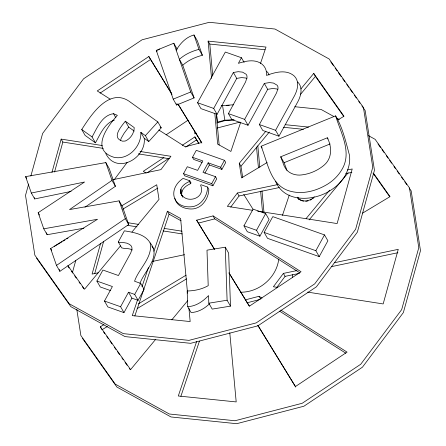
<?xml version="1.0" encoding="UTF-8"?>
<svg xmlns="http://www.w3.org/2000/svg" width="446" height="446" viewBox="0 0 446 446"><rect width="100%" height="100%" fill="white"/><g stroke="black" fill="none" stroke-linecap="round" stroke-linejoin="round"><path stroke-width="0.67" d="M180.457 192.048C180.151 186.818 185.129 183.351 189.399 181.466L189.79 180.764L183.066 178.389C167.189 189.093 172.457 209.18 192.65 206.649A14.11 11.903 -29.8 0 0 200.867 202.517C205.015 198.487 207.546 192.856 207.585 187.052L200.962 184.711L200.616 185.341C206.492 199.044 184.176 205.071 180.457 192.048L182.815 197.11L180.831 193.57M181.684 194.194C181.377 188.965 186.361 185.503 190.632 183.618L191.016 182.91L189.79 180.764M95.444 142.843L85.125 135.422L81.741 129.513C90.789 115.386 108.601 87.851 128.749 101.002L157.845 121.931L161.229 127.835L148.774 141.544L145.39 135.634L140.864 132.378C141.494 146.221 128.465 160.348 114.143 157.343C90.036 150.09 107.157 126.686 117.359 115.341L113.524 113.697C101.917 115.285 97.077 128.086 92.06 136.939L95.444 142.843C100.188 134.452 104.397 123.442 114.41 120.041M140.864 132.378L144.242 138.282C146.433 158.508 116.183 175.01 105.741 153.463M28.65 184.047L25.517 195.37L34.838 255.162L69.175 303.715L123.297 333.636L188.959 340.37L256.177 322.898L314.709 283.868L355.646 229.233L372.756 167.306L363.44 107.514L329.103 58.961L274.981 29.035L209.319 22.3L142.101 39.778L83.569 78.803L42.632 133.438L30.858 176.059M51.948 172.401L61.147 139.107L102.307 145.552M54.557 172.022L62.836 142.057L61.147 139.107M72.469 272.411L75.781 260.425M100.556 243.455L92.093 274.084L98.209 272.801M94.703 273.705L103.533 241.743M278.767 258.998C276.626 277.618 259.042 292.487 240.528 292.208M120.548 140.317L121.245 138.154L124.139 133.203L128.704 127.104L125.32 121.201C121.463 126.341 110.965 137.714 122.455 141.17L125.187 141.064C130.522 138.812 134.073 133.365 134.235 127.612L125.32 121.201M137.569 299.857L132.267 315.617L190.163 321.555L188.948 308.42M141.99 286.728L148.395 267.689M153.92 251.271L167.401 211.226L180.613 218.529L187.537 293.206M134.843 315.946L169.09 214.175L167.401 211.226M240.6 122.561L230.877 151.45L217.659 144.142L214.844 113.719M260.486 63.466L266.011 47.053L208.115 41.116L211.571 78.451M196.636 341.497L178.3 395.992L236.196 401.93L229.785 332.788M180.875 396.321L199.434 341.168M282.435 215.412L289.281 195.058M110.614 290.619L100.266 286.968L96.882 281.058L102.914 270.047L118.435 275.528L130.767 252.904L131.983 249.074L131.865 247.346L131.074 245.768L129.446 244.363L126.815 243.159L123.135 242.501L119.667 242.462L118.285 241.972L124.389 230.827C133.571 232.349 145.089 234.105 150.151 242.942C161.842 256.361 144.086 271.341 139.933 283.483M246.989 78.663L245.952 78.044L241.587 77.582L236.742 78.401L217.074 114.327L200.956 108.634L197.572 102.731L225.325 52.043L241.442 57.735L244.146 62.462M123.971 312.629L120.587 306.725L128.52 292.236L131.904 298.145L123.971 312.629L107.854 306.937L104.47 301.033L112.403 286.544L96.882 281.058M217.074 114.327L213.69 108.423L233.364 72.497L238.209 71.678L242.568 72.141L246.192 74.309L246.922 75.72L247.034 77.431L245.579 81.953L228.424 113.63L231.809 119.534L248.021 125.259L267.689 89.334L272.829 88.481L276.899 88.977L277.947 89.601M241.442 57.735L238.376 63.332C245.902 60.94 254.711 58.889 261.696 63.884C265.309 66.582 266.948 71.009 266.541 75.435C275.249 72.157 286.561 69.091 294.321 76.093C300.158 81.93 297.292 91.084 293.646 97.295L275.583 130.288L278.967 136.192L297.03 103.199C300.676 96.988 303.542 87.84 297.699 81.997M183.501 173.667L187.303 166.726L197.623 170.372L202.796 160.928L192.477 157.282L196.273 150.341L224.472 160.304L225.698 162.45L221.902 169.391L209.403 164.975L208.17 162.829L203.002 172.273L215.496 176.688L216.728 178.84L212.926 185.781L184.733 175.819L183.501 173.667L211.699 183.629L212.926 185.781M140.724 283.405L144.103 289.309L138.076 300.325L134.692 294.416L140.724 283.405L134.553 281.225C138.745 268.637 153.117 257.292 150.151 242.942M204.876 173.243L209.403 164.975M248.021 125.259L244.637 119.355L264.305 83.43L269.445 82.577L273.515 83.073L277.183 85.258L277.914 86.669L278.025 88.38L276.559 92.874L259.371 124.562L262.755 130.466L278.967 136.192M211.699 183.629L215.496 176.688M221.902 169.391L220.67 167.244L224.472 160.304M243.945 225.838L253.088 209.135L265.66 213.578L269.044 219.482L259.901 236.185L247.329 231.742L243.945 225.838L256.517 230.275L259.901 236.185M256.517 230.275L265.66 213.578M264.132 232.427L272.785 216.633L324.498 234.903L327.882 240.807L319.23 256.606L267.516 238.337L264.132 232.427L315.846 250.697L319.23 256.606M315.846 250.697L324.498 234.903M176.209 50.225C180.24 43.385 186.071 37.046 193.993 34.989L197.377 40.898L202.373 55.265C195.209 57.133 188.318 60.204 182.76 65.25L194.105 97.903L176.594 105.044L173.21 99.14L156.267 50.381L173.778 43.234L177.162 49.144M114.561 179.247L127.093 162.522M277.457 184.633L237.361 193.034L227.365 206.375L252.748 210.35M230.721 207.106L239.05 195.984L279.151 187.582M296.986 270.56L283.394 273.409L273.392 286.75L277.512 287.397M276.754 287.48L285.083 276.364L299.355 273.37M120.453 245.908L84.55 289.237L67.82 265.576M131.977 231.998L159.016 199.368L156.736 184.761L121.591 205.913M267.154 162.495L241.542 177.909L239.262 163.308L265.861 131.208M300.872 88.949L313.728 73.434L344 116.244L338.04 119.829M242.713 177.541L240.957 166.258L269.323 132.022M300.348 94.58L315.417 76.389L313.728 73.434M155.403 339.651L130.583 369.611L100.311 326.801L103.885 324.649M171.805 319.86L187.76 300.604M306.129 218.54L329.616 190.186M309.15 219.889L348.153 172.814M145.39 135.634L157.845 121.931M209.52 303.776C204.558 308.593 198.135 312.3 191.094 312.529L187.71 306.619L187.169 290.993C194.478 290.842 201.77 289.337 208.21 285.68L206.989 250.167L225.275 247.201L228.653 253.105L230.482 306.134L212.196 309.1L208.812 303.196L208.55 295.592C203.002 301.301 195.961 306.413 187.71 306.619M157.589 50.298L159.568 49.049M105.819 162.595L112.007 180.396L69.526 209.575L119.115 200.845L122.494 206.754L128.682 224.555L59.864 271.319L56.486 265.409L50.627 248.561L97.523 219.27L43.764 228.809L38.166 212.697L84.578 182.018L31.332 193.034L25.628 176.622L105.819 162.595L109.203 168.504L115.391 186.305L84.963 207.2M56.486 265.409L125.298 218.651L119.115 200.845M171.415 93.286L148.847 56.525L97.239 90.934L110.145 99.124M100.077 93.119L150.542 59.474L148.847 56.525M166.113 134.837L188.134 120.152M163.916 157.544L143.272 171.309L146.204 173.171M182.263 145.312L194.88 136.9L198.883 143.422M147.258 172.73L168.476 158.586M185.675 147.113L196.569 139.849L194.88 136.9M54.278 246.426L62.022 241.765M63.215 241.046L64.999 239.97M66.788 238.9L67.982 238.181M122.689 209.224L157.834 188.073M138.433 303.854L186.088 275.176M102 329.756L107.363 326.528M137.145 308.604L186.59 278.845M362.631 213.11L390.033 196.619L373.698 173.527M216.806 122.99L224.45 120.749L234.234 119.929M202.373 55.265L198.988 49.361C191.825 51.229 184.934 54.295 179.376 59.346L182.76 65.25M173.21 99.14L190.726 91.993L194.105 97.903M335.621 115.865C340.789 132.997 352.613 152.844 341.513 170.199A37.576 31.688 -29.8 0 1 328.144 183.797C316.766 190.916 302.762 194.885 289.521 190.988C270.142 185.313 267.684 162.149 261.116 146.26L335.621 115.865C342.701 127.818 345.778 141.705 349.413 155.007C350.539 162.383 348.393 169.647 344.897 176.103A37.576 31.688 -29.8 0 1 331.529 189.701C314.854 201.391 284.938 203.415 275.628 181.528M327.353 137.781L327.459 138.082C331.891 146.706 332.22 157.851 324.543 164.78C317.619 170.801 308.71 174.553 299.534 175.105A20.126 16.976 -29.8 0 1 286.31 169.586L284.258 166.241L280.718 156.802L327.353 137.781L328.033 138.962M280.718 156.802L284.102 162.706L330.101 143.946M221.233 105.708L233.654 104.76M233.186 119.74L224.84 120.197L217.72 122.053L216.461 113.964M196.363 133.438L195.019 133.789L194.495 130.416M217.146 128.035L239.942 122.109M198.007 222.537L196.653 220.173L213.071 215.909L301.039 271.737L249.431 306.151L229.049 272.946M299.796 272.829L214.76 218.863L198.342 223.128L214.359 249.219M245.311 299.868L259.098 296.283L262.031 298.145M247 302.823L259.477 299.578M112.665 179.749L160.917 169.636L170.913 156.295L140.044 151.462M347.462 169.959L352.217 168.962L337.131 223.569L257.548 211.103M345.756 173.628L351.872 172.346M152.577 261.406L184.521 254.716M334.366 262.727L398.25 249.342L383.164 303.943L307.695 292.124M331.3 266.675L397.899 252.72M31.332 193.034L34.71 198.938L71.109 191.412M43.764 228.809L47.148 234.713L83.893 228.196M208.812 303.196L227.098 300.23L230.482 306.134M226.462 105.479L229.194 105.295M208.115 41.116L209.804 44.07L264.946 49.723M294.75 106.717L321.014 109.409L333.786 116.473M285.161 124.674L308.593 127.077M283.405 127.272L303.392 129.323M62.836 142.057L103.316 148.395M138.305 153.876L169.173 158.709M127.757 222.705L138.734 224.422M164.122 228.397L181.957 231.19M127.394 225.336L136.994 226.841M163.069 230.922L182.275 233.927M197.572 102.731L213.69 108.423M228.424 113.63L244.637 119.355M259.371 124.562L275.583 130.288M208.17 162.829L220.67 167.244M202.088 162.394L193.703 159.434L192.477 157.282M128.52 292.236L134.692 294.416M131.904 298.145L138.076 300.325M104.47 301.033L120.587 306.725M132.3 250.028C129.1 247.898 125.092 248.991 121.669 247.881L118.285 241.972M336.217 117.816L339.255 119.5M368.446 135.634L375.136 139.336L409.467 187.889L418.788 247.681L401.679 309.608L360.742 364.243L302.21 403.273L234.992 420.745L169.324 414.011L115.207 384.09L80.871 335.537L76.801 309.418M169.09 214.175L181.104 220.82M158.821 130.015L185.207 146.762L201.625 142.497L177.965 103.957M280.796 310.054L347.066 352.111L295.458 386.526L257.972 325.452M279.558 311.146L345.828 353.204M160.108 127.032L161.229 127.835M128.704 127.104L134.274 131.113M144.242 138.282L148.774 141.544M81.741 129.513L92.06 136.939M266.775 71.522L268.052 72.815L268.999 75.028M330.793 61.91L333.591 65.863M335.186 68.121L337.182 70.947M338.38 72.637L341.173 76.589M342.773 78.847L344.769 81.674M346.765 84.495L348.761 87.316M349.959 89.01L352.351 92.4M354.347 95.221L356.343 98.042M358.74 101.432L359.939 103.126M361.935 105.947L365.129 110.463L374.45 170.255L357.341 232.188L316.398 286.823L257.866 325.848L190.654 343.325L124.986 336.591L70.864 306.664L36.533 258.111M378.024 143.98L380.421 147.37M382.016 149.627L384.012 152.448M386.409 155.838L388.003 158.096M389.603 160.354L391.599 163.175M393.991 166.564L395.591 168.822M397.185 171.08L399.181 173.901M401.578 177.291L403.173 179.548M404.773 181.806L406.769 184.627M409.166 188.017L411.162 190.838L420.483 250.63L403.368 312.562L362.431 367.197L303.899 406.222L236.681 423.7L171.019 416.965L116.897 387.039L82.56 338.486M315.417 76.389L343.699 116.384M373.001 173.098L389.732 196.758M68.316 266.842L69.113 267.968M71.505 271.346L72.698 273.036M74.688 275.851L76.283 278.109M79.07 282.05L80.269 283.74M82.259 286.555L83.854 288.807M103.595 332.008L104.788 333.697M106.778 336.513L108.372 338.765M109.967 341.023L111.957 343.838M114.349 347.217L115.943 349.469M117.532 351.721L119.528 354.537M121.914 357.921L123.113 359.61M125.103 362.425L127.093 365.241M129.485 368.619L130.282 369.745M243.745 194.434L252.971 209.157M150.542 59.474L172.017 94.457M177.837 103.946L201.86 143.077M196.569 139.849L198.754 143.411M196.653 220.173L214.487 249.23M228.915 272.935L249.297 306.134M257.844 325.441L295.698 387.106M151.908 246.203L153.535 248.851M156.267 50.381L156.992 51.647M264.305 83.43L267.689 89.334M233.364 72.497L236.742 78.401M261.116 146.26L262.131 148.027M239.262 163.308L240.957 166.258M237.361 193.034L239.05 195.984M283.394 273.409L285.083 276.364M207.585 187.052L208.817 189.199C208.778 195.002 206.242 200.633 202.099 204.664A14.11 11.903 -29.8 0 1 193.882 208.8C186.456 209.843 176.566 206.587 174.916 198.398M213.071 215.909L214.76 218.863M259.098 296.283L260.793 299.238M189.399 181.466L190.632 183.618M180.82 189.149L182.052 191.295M180.463 190.593L181.695 192.739M113.524 113.697L115.888 117.828M112.007 180.396L115.391 186.305M125.298 218.651L128.682 224.555M25.628 176.622L26.643 178.389M38.166 212.697L39.516 215.061M100.311 326.801L101.66 329.165M50.627 248.561L51.641 250.334M286.956 170.322L284.102 162.706M193.993 34.989L198.988 49.361M173.778 43.234L190.726 91.993M176.142 103.745L176.594 105.044M34.258 197.623L34.71 198.938M46.473 232.784L47.148 234.713M59.19 269.373L59.864 271.319M222.526 105.373L224.84 120.197M292.331 274.658L292.632 277.412M257.821 145.881L259.806 167.311M261.986 190.821L263.976 212.257M256.517 147.074L258.44 167.819M260.615 191.328L262.538 212.067M209.804 44.07L212.753 75.876M216.277 113.903L219.159 145.022M225.275 247.201L227.098 300.23M298.642 199.468A10.966 9.249 -29.8 0 1 297.85 197.188M313.427 198.08A10.966 9.249 -29.8 0 1 312.479 198.838M311.436 199.513A10.966 9.249 -29.8 0 1 310.344 200.087M308.058 200.895A10.966 9.249 -29.8 0 1 305.683 201.241M303.654 201.14A10.966 9.249 -29.8 0 1 301.741 200.672M301.15 200.444A10.966 9.249 -29.8 0 1 297.41 197.31M314.279 196.825A10.966 9.249 -29.8 0 1 297.605 197.545M196.246 133.153L195.019 133.789L196.268 133.17"/></g></svg>
